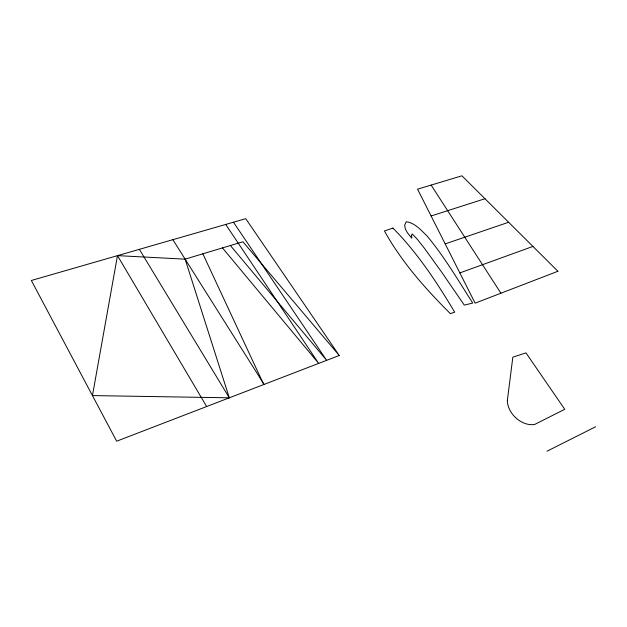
<?xml version="1.0" encoding="UTF-8"?>
<svg xmlns="http://www.w3.org/2000/svg" width="627" height="627" viewBox="0 0 627 627"><rect width="100%" height="100%" fill="white"/><g stroke="black" fill="none" stroke-linecap="round" stroke-linejoin="round"><path stroke-width="0.94" d="M117.484 255.628L92.451 395.582L229.302 397.808L185.13 259.155L117.484 255.628L206.651 406.531M547.042 451.189L595.65 426.744M339.246 355.478L116.661 441.189L31.35 280.488L245.729 218.674L339.246 355.478L242.915 241.756L185.13 259.155M459.85 272.91L532.934 246.435M445.186 243.879L508.63 222.264M431.102 215.986L484.977 198.728M230.383 245.525L326.636 360.329L233.471 222.217M222.467 247.908L318.657 363.401L225.72 224.45M431.125 185.083L500.91 293.217M172.864 239.694L264.092 384.414M139.374 249.35L229.302 397.808M202.85 253.817L263.748 384.547M411.586 235.384L411.814 238.252L407.354 232.672L405.348 228.996L404.658 225.211L406.225 221.754C414.776 222.765 420.811 230.054 426.752 235.619C444.245 256.498 458.071 280.151 472.734 303.045L464.317 305.13L441.823 272.369L424.659 248.574L417.237 239.2L412.198 233.926L411.586 235.384M507.353 400.535C507.439 413.53 521.672 426.509 534.604 424.479L564.747 409.298L525.975 352.868L512.831 357.178L507.353 400.535M557.905 271.272L475.125 303.147L417.558 189.174L461.927 175.811L557.905 271.272M392.933 228.071L384.437 230.971C401.593 261.976 425.38 288.694 450.327 313.618L454.693 312.152C436.854 282.268 417.519 252.9 392.933 228.071"/></g></svg>
